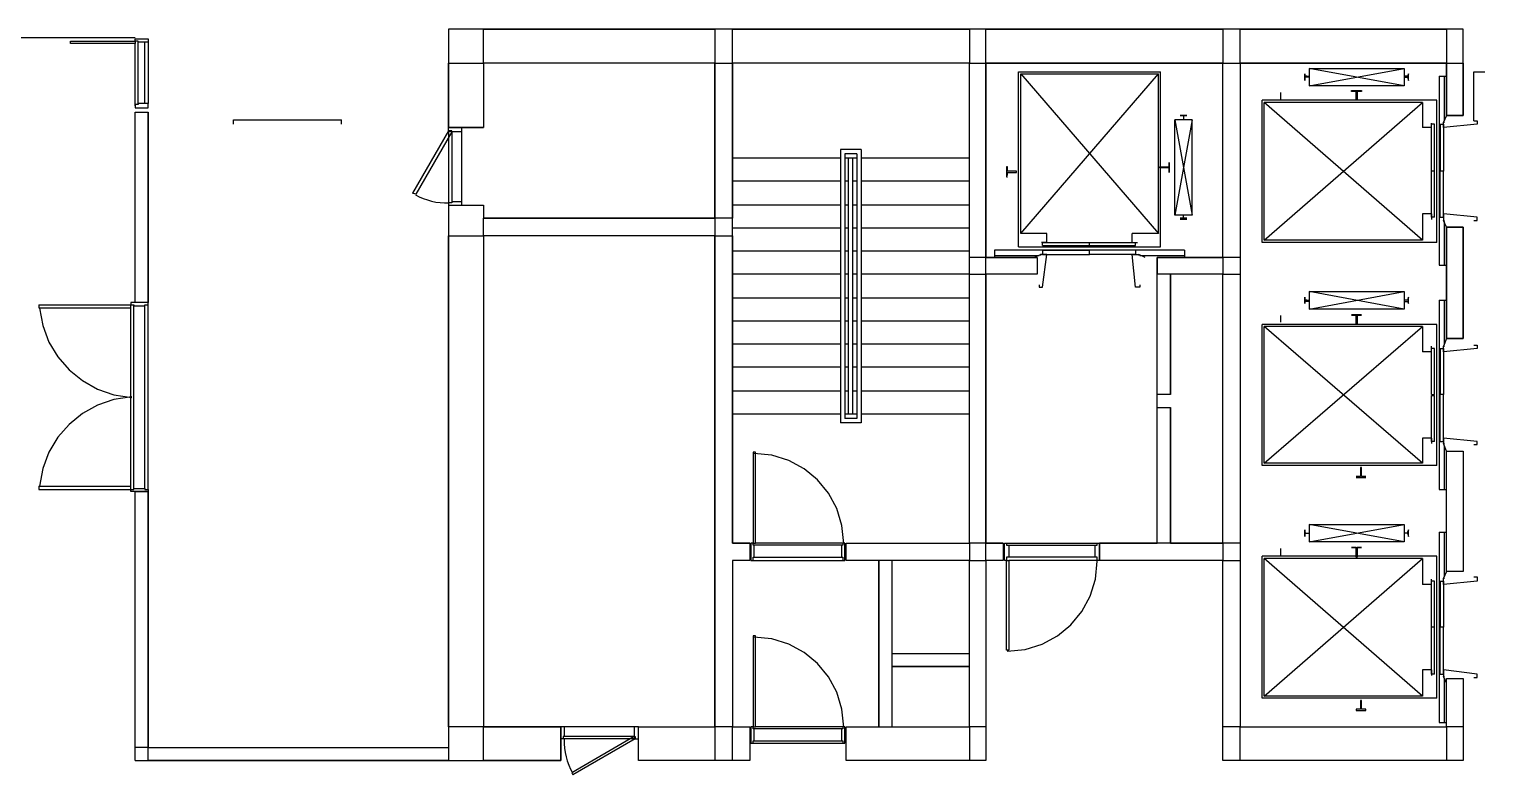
# Model space of a CAD drawing. Header units: millimetres. Extents: x -1062 to 473405, y -148599 to 38948.
# Drawn here: x 78255 to 95175, y -83243 to -74580 of the extents above; entities that cross this region are included whole.
import ezdxf

# ---------------------------------------------------------------- set-up
doc = ezdxf.new("R2010")
doc.units = ezdxf.units.MM
for name, color, linetype in [('CORE_REF', 8, 'Continuous'), ('DOOR', 3, 'Continuous'), ('WALL', 7, 'Continuous')]:
    doc.layers.add(name, color=color, linetype=linetype)

msp = doc.modelspace()

# ---------------------------------------------------------------- linework, layer by layer
at = {"layer": 'CORE_REF'}
for p, q in [((89754.9, -77108), (89754.9, -75075.8)), ((89754.9, -75075.8), (91405, -75075.8)), ((89780.3, -76955.6), (89780.3, -75101.2)), ((89780.3, -75101.2), (91379.6, -75101.2)), ((89780.3, -76955.6), (91379.6, -75101.2)), ((89780.3, -75101.2), (91379.6, -76955.6)), ((91379.6, -76955.6), (91379.6, -75101.2)), ((91405, -77108), (91405, -75075.8)), ((93080.5, -75177.4), (93080.5, -75101.2)), ((93080.5, -75101.2), (93080.5, -75126.6)), ((93131.3, -75037.7), (93131.3, -75240.9)), ((94235.6, -75240.9), (93131.3, -75037.7)), ((93131.3, -75037.7), (94235.6, -75037.7)), ((93131.3, -75240.9), (94235.6, -75037.7)), ((94235.6, -75037.7), (94235.6, -75240.9)), ((94286.4, -75101.2), (94273.7, -75126.6)), ((94286.4, -75177.4), (94286.4, -75101.2)), ((93080.5, -75126.6), (93093.2, -75126.6)), ((93093.2, -75139.3), (93080.5, -75139.3)), ((93080.5, -75139.3), (93080.5, -75177.4)), ((93105.9, -75126.6), (93093.2, -75126.6)), ((93105.9, -75139.3), (93093.2, -75139.3)), ((93105.9, -75126.6), (93131.3, -75126.6)), ((93131.3, -75139.3), (93105.9, -75139.3)), ((93131.3, -75126.6), (93131.3, -75139.3)), ((94235.6, -75240.9), (93131.3, -75240.9)), ((93626.3, -75304.4), (93626.3, -75291.7)), ((93626.3, -75291.7), (93740.6, -75291.7)), ((93740.6, -75291.7), (93740.6, -75304.4)), ((94261, -75126.6), (94235.6, -75126.6)), ((94235.6, -75126.6), (94235.6, -75139.3)), ((94235.6, -75139.3), (94261, -75139.3)), ((94273.7, -75126.6), (94261, -75126.6)), ((94261, -75139.3), (94273.7, -75139.3)), ((94273.7, -75139.3), (94286.4, -75177.4)), ((94641.8, -75126.6), (94641.8, -77323.9)), ((94641.8, -75126.6), (94730.6, -75126.6)), ((94705.3, -75634.7), (94705.3, -75126.6)), ((94616.4, -75406.1), (92585.5, -75406.1)), ((92585.5, -77057.2), (92585.5, -75406.1)), ((94451.4, -75431.5), (92610.9, -75431.5)), ((92610.9, -77031.8), (92610.9, -75431.5)), ((94451.4, -77031.8), (92610.9, -75431.5)), ((92610.9, -77031.8), (94451.4, -75431.5)), ((92801.3, -75317.1), (92801.3, -75393.3)), ((93677.1, -75304.4), (93626.3, -75304.4)), ((93677.1, -75342.5), (93677.1, -75304.4)), ((93677.1, -75406.1), (93677.1, -75342.5)), ((93689.8, -75406.1), (93677.1, -75406.1)), ((93740.6, -75304.4), (93689.8, -75304.4)), ((93689.8, -75304.4), (93689.8, -75342.5)), ((93689.8, -75342.5), (93689.8, -75406.1)), ((94451.4, -75431.5), (94451.4, -75723.6)), ((94616.4, -77057.2), (94616.4, -75406.1)), ((91633.5, -75583.9), (91709.6, -75583.9)), ((91671.6, -75583.9), (91633.5, -75583.9)), ((91671.6, -75583.9), (91671.6, -75609.3)), ((91684.3, -75583.9), (91671.6, -75583.9)), ((91671.6, -75609.3), (91671.6, -75634.7)), ((91709.6, -75583.9), (91684.3, -75583.9)), ((94730.6, -75583.9), (94692.6, -75660.1)), ((91773.1, -75634.7), (91570, -75634.7)), ((91570, -76739.7), (91570, -75634.7)), ((91773.1, -75634.7), (91570, -76739.7)), ((91570, -75634.7), (91773.1, -76739.7)), ((91773.1, -76739.7), (91773.1, -75634.7)), ((94552.9, -75723.6), (94451.4, -75723.6)), ((94552.9, -75723.6), (94552.9, -75672.8)), ((94552.9, -76231.6), (94552.9, -75685.5)), ((94591, -75685.5), (94552.9, -75685.5)), ((94591, -76231.6), (94591, -75685.5)), ((94654.5, -75685.5), (94654.5, -76231.6)), ((94654.5, -75685.5), (94692.6, -75685.5)), ((94692.6, -75723.6), (94692.6, -75660.1)), ((94692.6, -75660.1), (94705.3, -75660.1)), ((94692.6, -75685.5), (94692.6, -76231.6)), ((95086, -75685.5), (94692.6, -75723.6)), ((95048, -75647.4), (95086, -75647.4)), ((95086, -75647.4), (95086, -75685.5)), ((87685.9, -76079.2), (86429.3, -76079.2)), ((87927.1, -75977.6), (87685.9, -75977.6)), ((87685.9, -75977.6), (87685.9, -79152.9)), ((87876.3, -76028.4), (87736.7, -76028.4)), ((87736.7, -76028.4), (87736.7, -79102.1)), ((87876.3, -76079.2), (87736.7, -76079.2)), ((87774.7, -76079.2), (87774.7, -79051.3)), ((87825.5, -76079.2), (87825.5, -79051.3)), ((87876.3, -76079.2), (87863.6, -76079.2)), ((87876.3, -76028.4), (87876.3, -79102.1)), ((87927.1, -75977.6), (87927.1, -79152.9)), ((89183.7, -76079.2), (87927.1, -76079.2)), ((91506.6, -76180.8), (91506.6, -76130)), ((91506.6, -76130), (91506.6, -76244.3)), ((89628, -76180.8), (89615.3, -76180.8)), ((89615.3, -76180.8), (89615.3, -76295.1)), ((89615.3, -76295.1), (89628, -76295.1)), ((89628, -76231.6), (89628, -76180.8)), ((89640.7, -76231.6), (89628, -76231.6)), ((89628, -76282.4), (89628, -76244.3)), ((89628, -76244.3), (89640.7, -76244.3)), ((89691.4, -76231.6), (89640.7, -76231.6)), ((89640.7, -76244.3), (89691.4, -76244.3)), ((89729.5, -76231.6), (89691.4, -76231.6)), ((89691.4, -76244.3), (89729.5, -76244.3)), ((89729.5, -76244.3), (89729.5, -76231.6)), ((91392.3, -76193.5), (91392.3, -76180.8)), ((91392.3, -76180.8), (91430.4, -76180.8)), ((91430.4, -76193.5), (91392.3, -76193.5)), ((91430.4, -76180.8), (91455.8, -76180.8)), ((91455.8, -76193.5), (91430.4, -76193.5)), ((91455.8, -76180.8), (91468.5, -76180.8)), ((91468.5, -76193.5), (91455.8, -76193.5)), ((91468.5, -76180.8), (91493.9, -76180.8)), ((91493.9, -76193.5), (91468.5, -76193.5)), ((91493.9, -76180.8), (91506.6, -76180.8)), ((91506.6, -76193.5), (91493.9, -76193.5)), ((91506.6, -76244.3), (91506.6, -76193.5)), ((94552.9, -76765.1), (94552.9, -76231.6)), ((94591, -76231.6), (94552.9, -76231.6)), ((94591, -76765.1), (94591, -76231.6)), ((94654.5, -76765.1), (94654.5, -76231.6)), ((94692.6, -76231.6), (94654.5, -76231.6)), ((94692.6, -76765.1), (94692.6, -76231.6)), ((87685.9, -76345.9), (86429.3, -76345.9)), ((87774.7, -76345.9), (87736.7, -76345.9)), ((87876.3, -76345.9), (87825.5, -76345.9)), ((89183.7, -76345.9), (87927.1, -76345.9)), ((87685.9, -76625.4), (86429.3, -76625.4)), ((87774.7, -76625.4), (87736.7, -76625.4)), ((87876.3, -76625.4), (87825.5, -76625.4)), ((89183.7, -76625.4), (87927.1, -76625.4)), ((91773.1, -76739.7), (91570, -76739.7)), ((91671.6, -76777.8), (91633.5, -76777.8)), ((91709.6, -76790.5), (91633.5, -76790.5)), ((91671.6, -76765.1), (91671.6, -76739.7)), ((91671.6, -76777.8), (91671.6, -76765.1)), ((91684.3, -76777.8), (91671.6, -76777.8)), ((91709.6, -76777.8), (91684.3, -76777.8)), ((94451.4, -76727), (94451.4, -77031.8)), ((94552.9, -76727), (94451.4, -76727)), ((94552.9, -76727), (94552.9, -76790.5)), ((94591, -76765.1), (94552.9, -76765.1)), ((94654.5, -76765.1), (94692.6, -76765.1)), ((95086, -76765.1), (94692.6, -76727)), ((94692.6, -76727), (94692.6, -76803.2)), ((94692.6, -76803.2), (94705.3, -76803.2)), ((94730.6, -76879.4), (94692.6, -76803.2)), ((94705.3, -77323.9), (94705.3, -76815.9)), ((95048, -76803.2), (95086, -76803.2)), ((95086, -76803.2), (95086, -76765.1)), ((87685.9, -76892.1), (86429.3, -76892.1)), ((87774.7, -76892.1), (87736.7, -76892.1)), ((87876.3, -76892.1), (87825.5, -76892.1)), ((89183.7, -76892.1), (87927.1, -76892.1)), ((90084.9, -76955.6), (89780.3, -76955.6)), ((90084.9, -77057.2), (90084.9, -76955.6)), ((91379.6, -76955.6), (91075, -76955.6)), ((91075, -77057.2), (91075, -76955.6)), ((91684.3, -77146.1), (89475.6, -77146.1)), ((89475.6, -77146.1), (89475.6, -77235)), ((89754.9, -77108), (91405, -77108)), ((90084.9, -77057.2), (90021.4, -77057.2)), ((90034.1, -77057.2), (90580, -77057.2)), ((90034.1, -77095.3), (90034.1, -77057.2)), ((90034.1, -77095.3), (90580, -77095.3)), ((90034.1, -77146.1), (90580, -77146.1)), ((90034.1, -77146.1), (90034.1, -77196.9)), ((90580, -77057.2), (91113.1, -77057.2)), ((90580, -77095.3), (90580, -77057.2)), ((90580, -77095.3), (91113.1, -77095.3)), ((91113.1, -77146.1), (90580, -77146.1)), ((90580, -77196.9), (90580, -77146.1)), ((91075, -77057.2), (91138.5, -77057.2)), ((91113.1, -77095.3), (91113.1, -77057.2)), ((91113.1, -77146.1), (91113.1, -77196.9)), ((91684.3, -77146.1), (91684.3, -77235)), ((94616.4, -77057.2), (92585.5, -77057.2)), ((94451.4, -77031.8), (92610.9, -77031.8)), ((87685.9, -77158.8), (86429.3, -77158.8)), ((87774.7, -77158.8), (87736.7, -77158.8)), ((87876.3, -77158.8), (87825.5, -77158.8)), ((89183.7, -77158.8), (87927.1, -77158.8)), ((89475.6, -77209.6), (89996.1, -77209.6)), ((89932.6, -77235), (90008.8, -77196.9)), ((90084.9, -77196.9), (90008.8, -77196.9)), ((90008.8, -77196.9), (90008.8, -77209.6)), ((90034.1, -77196.9), (90580, -77196.9)), ((90034.1, -77578), (90084.9, -77196.9)), ((91113.1, -77196.9), (90580, -77196.9)), ((91113.1, -77578), (91075, -77196.9)), ((91075, -77196.9), (91151.1, -77196.9)), ((91151.1, -77196.9), (91151.1, -77209.6)), ((91227.3, -77235), (91151.1, -77196.9)), ((91163.8, -77209.6), (91684.3, -77209.6)), ((94641.8, -77323.9), (94730.6, -77323.9)), ((87685.9, -77425.6), (86429.3, -77425.6)), ((87774.7, -77425.6), (87736.7, -77425.6)), ((87876.3, -77425.6), (87825.5, -77425.6)), ((89183.7, -77425.6), (87927.1, -77425.6)), ((89996.1, -77552.6), (89996.1, -77578)), ((89996.1, -77578), (90034.1, -77578)), ((91163.8, -77578), (91113.1, -77578)), ((91163.8, -77552.6), (91163.8, -77578)), ((93131.3, -77628.8), (93131.3, -77832)), ((94235.6, -77832), (93131.3, -77628.8)), ((93131.3, -77628.8), (94235.6, -77628.8)), ((93131.3, -77832), (94235.6, -77628.8)), ((94235.6, -77628.8), (94235.6, -77832)), ((87685.9, -77705), (86429.3, -77705)), ((87774.7, -77705), (87736.7, -77705)), ((87876.3, -77705), (87825.5, -77705)), ((89183.7, -77705), (87927.1, -77705)), ((93080.5, -77768.5), (93080.5, -77692.3)), ((93080.5, -77692.3), (93080.5, -77730.4)), ((93080.5, -77730.4), (93093.2, -77730.4)), ((93093.2, -77743.1), (93080.5, -77743.1)), ((93080.5, -77743.1), (93080.5, -77768.5)), ((93105.9, -77730.4), (93093.2, -77730.4)), ((93105.9, -77743.1), (93093.2, -77743.1)), ((93105.9, -77730.4), (93131.3, -77730.4)), ((93131.3, -77743.1), (93105.9, -77743.1)), ((93131.3, -77730.4), (93131.3, -77743.1)), ((94235.6, -77832), (93131.3, -77832)), ((94261, -77730.4), (94235.6, -77730.4)), ((94235.6, -77730.4), (94235.6, -77743.1)), ((94235.6, -77743.1), (94261, -77743.1)), ((94273.7, -77730.4), (94261, -77730.4)), ((94261, -77743.1), (94273.7, -77743.1)), ((94286.4, -77692.3), (94273.7, -77730.4)), ((94273.7, -77743.1), (94286.4, -77768.5)), ((94286.4, -77768.5), (94286.4, -77692.3)), ((94641.8, -77730.4), (94641.8, -79927.7)), ((94641.8, -77730.4), (94730.6, -77730.4)), ((94705.3, -78238.4), (94705.3, -77730.4)), ((87685.9, -77971.7), (86429.3, -77971.7)), ((87774.7, -77971.7), (87736.7, -77971.7)), ((87876.3, -77971.7), (87825.5, -77971.7)), ((89183.7, -77971.7), (87927.1, -77971.7)), ((92801.3, -77908.2), (92801.3, -77984.4)), ((93626.3, -77895.5), (93740.6, -77895.5)), ((93677.1, -77908.2), (93626.3, -77908.2)), ((93677.1, -77946.3), (93677.1, -77908.2)), ((93677.1, -78009.8), (93677.1, -77946.3)), ((93740.6, -77908.2), (93689.8, -77908.2)), ((93689.8, -77908.2), (93689.8, -77946.3)), ((93689.8, -77946.3), (93689.8, -78009.8)), ((94616.4, -78009.8), (92585.5, -78009.8)), ((92585.5, -79648.3), (92585.5, -78009.8)), ((94451.4, -78035.2), (92610.9, -78035.2)), ((92610.9, -79622.9), (92610.9, -78035.2)), ((94451.4, -79622.9), (92610.9, -78035.2)), ((92610.9, -79622.9), (94451.4, -78035.2)), ((93689.8, -78009.8), (93677.1, -78009.8)), ((94451.4, -78035.2), (94451.4, -78327.3)), ((94616.4, -79648.3), (94616.4, -78009.8)), ((87685.9, -78238.4), (86429.3, -78238.4)), ((87774.7, -78238.4), (87736.7, -78238.4)), ((87876.3, -78238.4), (87825.5, -78238.4)), ((89183.7, -78238.4), (87927.1, -78238.4)), ((94552.9, -78327.3), (94451.4, -78327.3)), ((94552.9, -78327.3), (94552.9, -78263.8)), ((94552.9, -78822.7), (94552.9, -78289.2)), ((94591, -78289.2), (94552.9, -78289.2)), ((94591, -78822.7), (94591, -78289.2)), ((94654.5, -78289.2), (94654.5, -78822.7)), ((94654.5, -78289.2), (94692.6, -78289.2)), ((94730.6, -78174.9), (94692.6, -78263.8)), ((94692.6, -78327.3), (94692.6, -78263.8)), ((94692.6, -78263.8), (94705.3, -78263.8)), ((94692.6, -78289.2), (94692.6, -78822.7)), ((95086, -78289.2), (94692.6, -78327.3)), ((95048, -78251.1), (95086, -78251.1)), ((95086, -78251.1), (95086, -78289.2)), ((87685.9, -78505.2), (86429.3, -78505.2)), ((87774.7, -78505.2), (87736.7, -78505.2)), ((87876.3, -78505.2), (87825.5, -78505.2)), ((89183.7, -78505.2), (87927.1, -78505.2)), ((87685.9, -78784.6), (86429.3, -78784.6)), ((87774.7, -78784.6), (87736.7, -78784.6)), ((87876.3, -78784.6), (87825.5, -78784.6)), ((89183.7, -78784.6), (87927.1, -78784.6)), ((94552.9, -78822.7), (94591, -78822.7)), ((94552.9, -79368.9), (94552.9, -78835.4)), ((94552.9, -78835.4), (94591, -78835.4)), ((94591, -79368.9), (94591, -78835.4)), ((94654.5, -79368.9), (94654.5, -78822.7)), ((94692.6, -78822.7), (94654.5, -78822.7)), ((94692.6, -79368.9), (94692.6, -78822.7)), ((87685.9, -79051.3), (86429.3, -79051.3)), ((87927.1, -79152.9), (87685.9, -79152.9)), ((87774.7, -79051.3), (87736.7, -79051.3)), ((87876.3, -79102.1), (87736.7, -79102.1)), ((87876.3, -79051.3), (87774.7, -79051.3)), ((87876.3, -79051.3), (87863.6, -79051.3)), ((89183.7, -79051.3), (87927.1, -79051.3)), ((94451.4, -79330.8), (94451.4, -79622.9)), ((94552.9, -79330.8), (94451.4, -79330.8)), ((94552.9, -79330.8), (94552.9, -79394.3)), ((95086, -79368.9), (94692.6, -79330.8)), ((94692.6, -79330.8), (94692.6, -79394.3)), ((94591, -79368.9), (94552.9, -79368.9)), ((94654.5, -79368.9), (94692.6, -79368.9)), ((94692.6, -79394.3), (94705.3, -79394.3)), ((94730.6, -79483.2), (94692.6, -79394.3)), ((94705.3, -79927.7), (94705.3, -79419.7)), ((95048, -79407), (95086, -79407)), ((95086, -79407), (95086, -79368.9)), ((94616.4, -79648.3), (92585.5, -79648.3)), ((94451.4, -79622.9), (92610.9, -79622.9)), ((93740.6, -79673.7), (93727.9, -79673.7)), ((93727.9, -79673.7), (93727.9, -79737.2)), ((93740.6, -79737.2), (93740.6, -79673.7)), ((93727.9, -79775.3), (93677.1, -79775.3)), ((93677.1, -79788), (93791.3, -79788)), ((93727.9, -79737.2), (93727.9, -79775.3)), ((93740.6, -79775.3), (93740.6, -79737.2)), ((93791.3, -79775.3), (93740.6, -79775.3)), ((94641.8, -79927.7), (94730.6, -79927.7)), ((93131.3, -80334.2), (93131.3, -80537.4)), ((94235.6, -80537.4), (93131.3, -80334.2)), ((93131.3, -80334.2), (94235.6, -80334.2)), ((93131.3, -80537.4), (94235.6, -80334.2)), ((94235.6, -80334.2), (94235.6, -80537.4)), ((93080.5, -80473.9), (93080.5, -80397.7)), ((93080.5, -80397.7), (93080.5, -80423.1)), ((93080.5, -80423.1), (93093.2, -80435.8)), ((93093.2, -80435.8), (93080.5, -80435.8)), ((93080.5, -80435.8), (93080.5, -80473.9)), ((93093.2, -80435.8), (93105.9, -80435.8)), ((93105.9, -80435.8), (93131.3, -80435.8)), ((94235.6, -80537.4), (93131.3, -80537.4)), ((94261, -80435.8), (94235.6, -80435.8)), ((94273.7, -80435.8), (94261, -80435.8)), ((94286.4, -80397.7), (94273.7, -80423.1)), ((94273.7, -80423.1), (94273.7, -80435.8)), ((94273.7, -80435.8), (94286.4, -80473.9)), ((94286.4, -80473.9), (94286.4, -80397.7)), ((94641.8, -80423.1), (94641.8, -82633.1)), ((94641.8, -80423.1), (94730.6, -80423.1)), ((94705.3, -80943.8), (94705.3, -80423.1)), ((94616.4, -80702.5), (92585.5, -80702.5)), ((92585.5, -82353.7), (92585.5, -80702.5)), ((92801.3, -80613.6), (92801.3, -80689.8)), ((93677.1, -80600.9), (93626.3, -80600.9)), ((93626.3, -80600.9), (93740.6, -80600.9)), ((93677.1, -80613.6), (93677.1, -80600.9)), ((93677.1, -80639), (93677.1, -80613.6)), ((93677.1, -80651.7), (93677.1, -80639)), ((93677.1, -80702.5), (93677.1, -80651.7)), ((93677.1, -80715.2), (93677.1, -80702.5)), ((93740.6, -80600.9), (93689.8, -80600.9)), ((93689.8, -80600.9), (93689.8, -80613.6)), ((93689.8, -80613.6), (93689.8, -80639)), ((93689.8, -80639), (93689.8, -80651.7)), ((93689.8, -80651.7), (93689.8, -80702.5)), ((93689.8, -80702.5), (93689.8, -80715.2)), ((94616.4, -82353.7), (94616.4, -80702.5)), ((94451.4, -80727.9), (92610.9, -80727.9)), ((92610.9, -82328.3), (92610.9, -80727.9)), ((94451.4, -82328.3), (92610.9, -80727.9)), ((92610.9, -82328.3), (94451.4, -80727.9)), ((93689.8, -80715.2), (93677.1, -80715.2)), ((94451.4, -80727.9), (94451.4, -81032.7)), ((94552.9, -81032.7), (94451.4, -81032.7)), ((94552.9, -81032.7), (94552.9, -80969.2)), ((94552.9, -81528.1), (94552.9, -80994.6)), ((94591, -80994.6), (94552.9, -80994.6)), ((94591, -81528.1), (94591, -80994.6)), ((94654.5, -80994.6), (94654.5, -81528.1)), ((94654.5, -80994.6), (94692.6, -80994.6)), ((94730.6, -80880.3), (94692.6, -80956.5)), ((94692.6, -81032.7), (94692.6, -80956.5)), ((94692.6, -80956.5), (94705.3, -80956.5)), ((94692.6, -80994.6), (94692.6, -81528.1)), ((95086, -80994.6), (94692.6, -81032.7)), ((95048, -80943.8), (95086, -80943.8)), ((95086, -80943.8), (95086, -80994.6)), ((94552.9, -82074.2), (94552.9, -81528.1)), ((94591, -81528.1), (94552.9, -81528.1)), ((94591, -82074.2), (94591, -81528.1)), ((94654.5, -82074.2), (94654.5, -81528.1)), ((94692.6, -81528.1), (94654.5, -81528.1)), ((94692.6, -82074.2), (94692.6, -81528.1)), ((94451.4, -82023.4), (94451.4, -82328.3)), ((94552.9, -82023.4), (94451.4, -82023.4)), ((94552.9, -82023.4), (94552.9, -82086.9)), ((95086, -82074.2), (94692.6, -82023.4)), ((94692.6, -82023.4), (94692.6, -82099.6)), ((94591, -82074.2), (94552.9, -82074.2)), ((94654.5, -82074.2), (94692.6, -82074.2)), ((94692.6, -82099.6), (94705.3, -82099.6)), ((94730.6, -82175.8), (94692.6, -82099.6)), ((94705.3, -82633.1), (94705.3, -82125)), ((95048, -82112.3), (95086, -82112.3)), ((95086, -82112.3), (95086, -82074.2)), ((94616.4, -82353.7), (92585.5, -82353.7)), ((94451.4, -82328.3), (92610.9, -82328.3)), ((93740.6, -82379.1), (93727.9, -82379.1)), ((93727.9, -82379.1), (93727.9, -82442.6)), ((93740.6, -82442.6), (93740.6, -82379.1)), ((93727.9, -82480.7), (93677.1, -82480.7)), ((93677.1, -82480.7), (93677.1, -82493.4)), ((93677.1, -82493.4), (93791.3, -82493.4)), ((93727.9, -82442.6), (93727.9, -82468)), ((93727.9, -82468), (93727.9, -82480.7)), ((93740.6, -82468), (93740.6, -82442.6)), ((93740.6, -82480.7), (93740.6, -82468)), ((93791.3, -82480.7), (93740.6, -82480.7)), ((93791.3, -82493.4), (93791.3, -82480.7)), ((94641.8, -82633.1), (94730.6, -82633.1))]:
    msp.add_line(p, q, dxfattribs=at)
at = {"layer": 'DOOR'}
for p, q in [((78737.2, -74720.2), (79486.1, -74720.2)), ((78737.2, -74745.6), (78737.2, -74720.2)), ((79486.1, -74745.6), (78737.2, -74745.6)), ((79486.1, -74720.2), (79486.1, -74694.8)), ((79486.1, -74694.8), (79638.4, -74694.8)), ((79486.1, -74720.2), (79486.1, -74745.6)), ((79524.1, -74720.2), (79486.1, -74720.2)), ((79486.1, -75469.6), (79486.1, -74745.6)), ((79524.1, -74732.9), (79524.1, -74720.2)), ((79524.1, -75444.2), (79524.1, -74732.9)), ((79638.4, -74732.9), (79524.1, -74732.9)), ((79600.3, -75444.2), (79600.3, -74732.9)), ((79638.4, -74694.8), (79638.4, -74732.9)), ((79638.4, -74720.2), (79638.4, -75444.2)), ((79486.1, -75456.9), (79486.1, -75495)), ((79524.1, -75456.9), (79486.1, -75456.9)), ((79638.4, -75444.2), (79524.1, -75444.2)), ((79524.1, -75444.2), (79524.1, -75456.9)), ((79638.4, -75495), (79638.4, -75444.2)), ((79486.1, -75495), (79638.4, -75495)), ((83129, -75761.7), (82710.2, -76485.7)), ((83167.1, -75774.4), (82748.2, -76498.4)), ((83129, -75723.6), (83281.3, -75723.6)), ((83129, -75761.7), (83129, -75723.6)), ((83167.1, -75761.7), (83129, -75761.7)), ((83129, -75761.7), (83167.1, -75774.4)), ((83129, -75761.7), (83129, -76600)), ((83167.1, -75774.4), (83167.1, -75761.7)), ((83281.3, -75774.4), (83167.1, -75774.4)), ((83167.1, -75774.4), (83167.1, -76600)), ((83281.3, -75723.6), (83281.3, -75774.4)), ((83281.3, -75774.4), (83281.3, -76587.3)), ((82748.2, -76498.4), (82710.2, -76485.7)), ((82744.9, -76503.9), (82790, -76527.5)), ((82790, -76527.5), (82836.5, -76547.8)), ((82836.5, -76547.8), (82884.2, -76564.8)), ((82884.2, -76564.8), (82932.9, -76578.5)), ((82932.9, -76578.5), (82982.4, -76588.9)), ((82982.4, -76588.9), (83032.6, -76595.9)), ((83032.6, -76595.9), (83083.2, -76599.5)), ((83083.2, -76599.5), (83134.1, -76599.6)), ((83167.1, -76600), (83129, -76600)), ((83129, -76600), (83129, -76625.4)), ((83129, -76625.4), (83281.3, -76625.4)), ((83281.3, -76587.3), (83167.1, -76587.3)), ((83167.1, -76587.3), (83167.1, -76600)), ((83281.3, -76587.3), (83281.3, -76625.4)), ((78369.1, -77781.2), (79435.3, -77781.2)), ((78369.1, -77781.2), (78369.1, -77819.3)), ((78369.1, -77819.3), (79435.3, -77819.3)), ((78374.2, -77819.9), (78412.5, -78024.9)), ((79638.4, -77755.8), (79435.3, -77755.8)), ((79435.3, -77755.8), (79435.3, -77781.2)), ((79435.3, -77781.2), (79473.4, -77781.2)), ((79435.3, -79927.7), (79435.3, -77781.2)), ((79473.4, -77781.2), (79473.4, -77793.9)), ((79473.4, -77793.9), (79600.3, -77793.9)), ((79473.4, -79915), (79473.4, -77793.9)), ((79600.3, -77793.9), (79600.3, -77781.2)), ((79600.3, -77781.2), (79638.4, -77781.2)), ((79600.3, -79915), (79600.3, -77793.9)), ((79638.4, -77781.2), (79638.4, -77755.8)), ((79638.4, -79927.7), (79638.4, -77781.2)), ((78412.5, -78024.9), (78485.1, -78215)), ((78485.1, -78215), (78588.4, -78387)), ((78588.4, -78387), (78719.1, -78537.5)), ((78719.1, -78537.5), (78873.8, -78663.3)), ((78873.8, -78663.3), (79049.1, -78760.9)), ((79049.1, -78760.9), (79241.4, -78827.2)), ((79241.4, -78827.2), (79447.4, -78858.6)), ((79049.1, -78948), (78873.8, -79045.6)), ((79241.4, -78881.8), (79049.1, -78948)), ((79447.4, -78850.3), (79241.4, -78881.8)), ((78719.1, -79171.4), (78588.4, -79321.9)), ((78873.8, -79045.6), (78719.1, -79171.4)), ((78588.4, -79321.9), (78485.1, -79493.9)), ((78485.1, -79493.9), (78412.5, -79684)), ((86670.4, -79495.9), (86670.4, -80550.1)), ((86695.8, -79495.9), (86670.4, -79495.9)), ((86887.8, -79529.9), (86676.8, -79508.6)), ((86695.8, -80550.1), (86695.8, -79495.9)), ((78412.5, -79684), (78374.2, -79889)), ((87084.4, -79590.9), (86887.8, -79529.9)), ((87262.3, -79687.5), (87084.4, -79590.9)), ((87417.3, -79815.5), (87262.3, -79687.5)), ((87545.1, -79970.6), (87417.3, -79815.5)), ((78369.1, -79889.6), (79435.3, -79889.6)), ((78369.1, -79889.6), (78369.1, -79927.7)), ((78369.1, -79927.7), (79435.3, -79927.7)), ((79435.3, -79927.7), (79473.4, -79927.7)), ((79435.3, -79953.1), (79435.3, -79927.7)), ((79638.4, -79953.1), (79435.3, -79953.1)), ((79473.4, -79927.7), (79473.4, -79915)), ((79473.4, -79915), (79600.3, -79915)), ((79600.3, -79915), (79600.3, -79927.7)), ((79600.3, -79927.7), (79638.4, -79927.7)), ((79638.4, -79927.7), (79638.4, -79953.1)), ((87641.7, -80148.6), (87545.1, -79970.6)), ((87702.7, -80345.2), (87641.7, -80148.6)), ((87724, -80556.4), (87702.7, -80345.2)), ((86670.4, -80550.1), (86645.1, -80550.1)), ((86645.1, -80550.1), (86645.1, -80753.3)), ((86670.4, -80550.1), (86695.8, -80550.1)), ((86670.4, -80575.5), (86670.4, -80550.1)), ((86683.1, -80575.5), (86670.4, -80575.5)), ((86683.1, -80715.2), (86683.1, -80575.5)), ((87698.6, -80575.5), (86683.1, -80575.5)), ((87711.3, -80550.1), (86695.8, -80550.1)), ((87711.3, -80575.5), (87698.6, -80575.5)), ((87698.6, -80575.5), (87698.6, -80715.2)), ((87736.7, -80550.1), (87711.3, -80550.1)), ((87711.3, -80550.1), (87711.3, -80575.5)), ((87736.7, -80753.3), (87736.7, -80550.1)), ((89589.9, -80753.3), (89589.9, -80550.1)), ((89589.9, -80550.1), (89615.3, -80550.1)), ((89615.3, -80550.1), (89615.3, -80575.5)), ((89615.3, -80550.1), (90668.8, -80550.1)), ((89615.3, -80575.5), (89640.7, -80575.5)), ((89640.7, -80575.5), (89640.7, -80715.2)), ((89640.7, -80575.5), (90643.4, -80575.5)), ((90643.4, -80715.2), (90643.4, -80575.5)), ((90643.4, -80575.5), (90668.8, -80575.5)), ((90668.8, -80575.5), (90668.8, -80550.1)), ((90668.8, -80550.1), (90694.2, -80550.1)), ((86645.1, -80753.3), (86670.4, -80753.3)), ((86670.4, -80753.3), (86670.4, -80715.2)), ((86670.4, -80715.2), (86683.1, -80715.2)), ((86670.4, -80753.3), (87711.3, -80753.3)), ((86683.1, -80715.2), (87698.6, -80715.2)), ((87698.6, -80715.2), (87711.3, -80715.2)), ((87711.3, -80715.2), (87711.3, -80753.3)), ((87711.3, -80753.3), (87736.7, -80753.3)), ((89615.3, -80753.3), (89589.9, -80753.3)), ((89640.7, -80715.2), (89615.3, -80715.2)), ((89615.3, -80715.2), (89615.3, -80753.3)), ((89615.3, -81794.8), (89615.3, -80753.3)), ((89615.3, -80753.3), (89640.7, -80753.3)), ((90643.4, -80715.2), (89640.7, -80715.2)), ((89640.7, -80753.3), (89640.7, -81794.8)), ((90668.8, -80753.3), (89640.7, -80753.3)), ((90668.8, -80715.2), (90643.4, -80715.2)), ((90647.5, -80970.8), (90668.8, -80759.6)), ((90668.8, -80753.3), (90668.8, -80715.2)), ((90694.2, -80753.3), (90668.8, -80753.3)), ((90586.5, -81167.5), (90647.5, -80970.8)), ((90490, -81345.5), (90586.5, -81167.5)), ((90362.1, -81500.6), (90490, -81345.5)), ((90207.1, -81628.5), (90362.1, -81500.6)), ((86670.4, -81629.7), (86670.4, -82683.9)), ((86695.8, -81629.7), (86670.4, -81629.7)), ((86887.8, -81663.7), (86676.8, -81642.4)), ((86695.8, -82683.9), (86695.8, -81629.7)), ((87084.4, -81724.7), (86887.8, -81663.7)), ((90029.2, -81725.2), (90207.1, -81628.5)), ((87262.3, -81821.3), (87084.4, -81724.7)), ((87417.3, -81949.3), (87262.3, -81821.3)), ((89640.7, -81794.8), (89615.3, -81794.8)), ((89621.6, -81807.5), (89832.7, -81786.2)), ((89832.7, -81786.2), (90029.2, -81725.2)), ((87545.1, -82104.4), (87417.3, -81949.3)), ((87641.7, -82282.4), (87545.1, -82104.4)), ((87702.7, -82479.1), (87641.7, -82282.4)), ((87724, -82690.2), (87702.7, -82479.1)), ((84436.4, -82823.6), (84436.4, -82683.9)), ((84474.5, -82683.9), (84436.4, -82683.9)), ((85286.9, -82683.9), (84474.5, -82683.9)), ((84474.5, -82683.9), (84474.5, -82798.2)), ((85337.6, -82683.9), (85286.9, -82683.9)), ((85286.9, -82683.9), (85286.9, -82798.2)), ((85337.6, -82823.6), (85337.6, -82683.9)), ((86670.4, -82683.9), (86645.1, -82683.9)), ((86645.1, -82683.9), (86645.1, -82874.4)), ((86670.4, -82683.9), (86695.8, -82683.9)), ((86670.4, -82709.3), (86670.4, -82683.9)), ((86683.1, -82709.3), (86670.4, -82709.3)), ((86683.1, -82849), (86683.1, -82709.3)), ((87698.6, -82709.3), (86683.1, -82709.3)), ((87711.3, -82683.9), (86695.8, -82683.9)), ((87711.3, -82709.3), (87698.6, -82709.3)), ((87698.6, -82709.3), (87698.6, -82849)), ((87736.7, -82683.9), (87711.3, -82683.9)), ((87711.3, -82683.9), (87711.3, -82709.3)), ((87736.7, -82874.4), (87736.7, -82683.9)), ((84461.8, -82823.6), (84436.4, -82823.6)), ((84474.5, -82798.2), (84461.8, -82798.2)), ((84461.8, -82798.2), (84461.8, -82823.6)), ((85286.9, -82798.2), (84461.8, -82798.2)), ((85299.6, -82823.6), (84461.8, -82823.6)), ((84474.9, -82831.2), (84475, -82882.2)), ((84475, -82882.2), (84478.6, -82932.8)), ((85286.9, -82798.2), (84563.4, -83217.4)), ((85299.6, -82823.6), (84576.1, -83242.8)), ((85286.9, -82798.2), (85299.6, -82798.2)), ((85299.6, -82823.6), (85286.9, -82798.2)), ((85299.6, -82798.2), (85299.6, -82823.6)), ((85299.6, -82823.6), (85337.6, -82823.6)), ((86645.1, -82874.4), (86670.4, -82874.4)), ((86670.4, -82874.4), (86670.4, -82849)), ((86670.4, -82849), (86683.1, -82849)), ((86670.4, -82874.4), (87711.3, -82874.4)), ((86683.1, -82849), (87698.6, -82849)), ((87698.6, -82849), (87711.3, -82849)), ((87711.3, -82849), (87711.3, -82874.4)), ((87711.3, -82874.4), (87736.7, -82874.4)), ((84478.6, -82932.8), (84485.6, -82983)), ((84485.6, -82983), (84495.9, -83032.6)), ((84495.9, -83032.6), (84509.7, -83081.3)), ((84509.7, -83081.3), (84526.7, -83129)), ((84526.7, -83129), (84547, -83175.5)), ((84547, -83175.5), (84570.5, -83220.7)), ((84563.4, -83217.4), (84576.1, -83242.8))]:
    msp.add_line(p, q, dxfattribs=at)
at = {"layer": 'WALL'}
for p, q in [((94921, -74580.5), (83129, -74580.5)), ((83129, -74580.5), (83129, -75723.6)), ((94921, -75583.9), (94921, -74580.5)), ((79486.1, -74682.1), (72860.2, -74682.1)), ((83535.2, -74974.2), (83535.2, -75723.6)), ((86226.2, -74974.2), (83535.2, -74974.2)), ((86226.2, -74974.2), (86226.2, -76777.8)), ((86429.3, -80550.1), (86429.3, -74974.2)), ((89183.7, -74974.2), (86429.3, -74974.2)), ((89183.7, -80550.1), (89183.7, -74974.2)), ((89374.1, -74974.2), (92128.5, -74974.2)), ((89374.1, -77235), (89374.1, -74974.2)), ((92128.5, -77235), (92128.5, -74974.2)), ((92331.6, -74974.2), (92331.6, -82683.9)), ((92331.6, -74974.2), (94730.6, -74974.2)), ((94730.6, -74974.2), (94730.6, -75583.9)), ((95048, -75647.4), (95048, -75075.8)), ((95048, -75075.8), (95174.9, -75075.8)), ((79486.1, -77755.8), (79486.1, -75545.8)), ((79638.4, -77755.8), (79638.4, -75545.8)), ((94730.6, -75583.9), (94921, -75583.9)), ((80628.5, -75634.7), (81885.1, -75634.7)), ((80628.5, -75685.5), (80628.5, -75634.7)), ((81885.1, -75685.5), (81885.1, -75634.7)), ((83129, -75723.6), (83535.2, -75723.6)), ((83129, -76625.4), (83129, -83077.6)), ((83129, -76625.4), (83535.2, -76625.4)), ((83535.2, -76625.4), (83535.2, -76777.8)), ((86226.2, -76777.8), (83535.2, -76777.8)), ((83535.2, -76981), (83535.2, -82683.9)), ((86226.2, -76981), (83535.2, -76981)), ((86226.2, -76981), (86226.2, -82683.9)), ((94921, -76879.4), (94730.6, -76879.4)), ((94730.6, -76879.4), (94730.6, -78174.9)), ((94921, -78174.9), (94921, -76879.4)), ((89970.7, -77235), (89374.1, -77235)), ((89970.7, -77235), (89970.7, -77425.6)), ((92128.5, -77235), (91366.9, -77235)), ((91366.9, -77235), (91366.9, -77425.6)), ((89970.7, -77425.6), (89374.1, -77425.6)), ((89374.1, -80550.1), (89374.1, -77425.6)), ((92128.5, -77425.6), (91366.9, -77425.6)), ((91366.9, -80550.1), (91366.9, -77425.6)), ((91519.3, -78822.7), (91519.3, -77425.6)), ((92128.5, -80550.1), (92128.5, -77425.6)), ((79638.4, -77755.8), (79486.1, -77755.8)), ((94730.6, -78174.9), (94921, -78174.9)), ((91519.3, -80550.1), (91519.3, -78975.1)), ((94730.6, -79483.2), (94921, -79483.2)), ((94730.6, -80880.3), (94730.6, -79483.2)), ((94921, -79483.2), (94921, -80880.3)), ((79486.1, -83077.6), (79486.1, -79953.1)), ((79638.4, -79953.1), (79486.1, -79953.1)), ((79638.4, -82925.2), (79638.4, -79953.1)), ((86632.4, -80550.1), (86429.3, -80550.1)), ((86632.4, -80550.1), (86632.4, -80753.3)), ((87749.4, -80550.1), (89183.7, -80550.1)), ((87749.4, -80753.3), (87749.4, -80550.1)), ((89577.2, -80550.1), (89374.1, -80550.1)), ((89577.2, -80550.1), (89577.2, -80753.3)), ((90694.2, -80550.1), (90694.2, -80753.3)), ((92128.5, -80550.1), (90694.2, -80550.1)), ((86632.4, -80753.3), (86429.3, -80753.3)), ((86429.3, -80753.3), (86429.3, -82683.9)), ((89183.7, -80753.3), (87749.4, -80753.3)), ((88130.2, -80753.3), (88130.2, -82683.9)), ((88282.5, -80753.3), (88282.5, -82683.9)), ((89183.7, -82683.9), (89183.7, -80753.3)), ((89577.2, -80753.3), (89374.1, -80753.3)), ((89374.1, -80753.3), (89374.1, -83077.6)), ((92128.5, -80753.3), (90694.2, -80753.3)), ((92128.5, -83077.6), (92128.5, -80753.3)), ((94921, -80880.3), (94730.6, -80880.3)), ((88282.5, -81832.9), (89183.7, -81832.9)), ((88282.5, -81985.3), (89183.7, -81985.3)), ((94730.6, -82683.9), (94730.6, -82125)), ((94730.6, -82125), (94921, -82125)), ((94921, -82125), (94921, -83077.6)), ((84436.4, -82683.9), (83535.2, -82683.9)), ((84436.4, -83077.6), (84436.4, -82683.9)), ((85337.6, -83077.6), (85337.6, -82683.9)), ((85337.6, -82683.9), (86226.2, -82683.9)), ((86429.3, -82683.9), (86632.4, -82683.9)), ((86632.4, -82683.9), (86632.4, -83077.6)), ((87749.4, -82683.9), (89183.7, -82683.9)), ((87749.4, -83077.6), (87749.4, -82683.9)), ((92331.6, -82683.9), (94730.6, -82683.9)), ((79638.4, -82925.2), (83129, -82925.2)), ((79486.1, -83077.6), (83129, -83077.6)), ((83129, -83077.6), (84436.4, -83077.6)), ((86632.4, -83077.6), (85337.6, -83077.6)), ((89374.1, -83077.6), (87749.4, -83077.6)), ((94921, -83077.6), (92128.5, -83077.6))]:
    msp.add_line(p, q, dxfattribs=at)
for points in [[(83535.2, -74974.2), (83535.2, -74580.5), (86226.2, -74580.5), (86226.2, -74974.2), (83535.2, -74974.2)], [(89183.7, -74580.5), (89183.7, -74974.2), (86429.3, -74974.2), (86429.3, -74580.5), (89183.7, -74580.5)], [(92128.5, -74580.5), (92128.5, -74974.2), (89374.1, -74974.2), (89374.1, -74580.5), (92128.5, -74580.5)], [(94730.6, -74974.2), (92331.6, -74974.2), (92331.6, -74580.5), (94730.6, -74580.5), (94730.6, -74974.2)], [(83535.2, -74974.2), (83535.2, -75723.6), (83129, -75723.6), (83129, -74974.2), (83535.2, -74974.2)], [(86226.2, -76777.8), (86226.2, -74974.2), (86429.3, -74974.2), (86429.3, -76777.8), (86226.2, -76777.8)], [(89374.1, -74974.2), (89374.1, -77235), (89183.7, -77235), (89183.7, -74974.2), (89374.1, -74974.2)], [(92331.6, -74974.2), (92331.6, -77235), (92128.5, -77235), (92128.5, -74974.2), (92331.6, -74974.2)], [(94730.6, -75583.9), (94730.6, -74974.2), (94921, -74974.2), (94921, -75583.9), (94730.6, -75583.9)], [(79638.4, -75545.8), (79638.4, -77755.8), (79486.1, -77755.8), (79486.1, -75545.8), (79638.4, -75545.8)], [(86226.2, -76777.8), (86226.2, -76981), (83535.2, -76981), (83535.2, -76777.8), (86226.2, -76777.8)], [(83535.2, -76981), (83535.2, -82683.9), (83129, -82683.9), (83129, -76981), (83535.2, -76981)], [(86226.2, -80550.1), (86226.2, -76981), (86429.3, -76981), (86429.3, -80550.1), (86632.4, -80550.1), (86632.4, -80753.3), (86429.3, -80753.3), (86429.3, -82683.9), (86226.2, -82683.9), (86226.2, -80753.3), (86226.2, -80550.1)], [(94730.6, -76880), (94730.6, -76879.4), (94921, -76879.4), (94921, -78174.9), (94920, -78174.9), (94920, -78175), (94730, -78175), (94730, -76880), (94730.6, -76880)], [(89970.7, -77235), (89970.7, -77425.6), (89374.1, -77425.6), (89374.1, -77235), (89970.7, -77235)], [(91366.9, -77235), (92128.5, -77235), (92128.5, -77425.6), (91519.3, -77425.6), (91519.3, -78822.7), (91366.9, -78822.7), (91366.9, -77425.6), (91366.9, -77235)], [(89374.1, -77425.6), (89374.1, -80550.1), (89183.7, -80550.1), (89183.7, -77425.6), (89374.1, -77425.6)], [(92331.6, -77425.6), (92331.6, -80550.1), (92128.5, -80550.1), (92128.5, -77425.6), (92331.6, -77425.6)], [(91366.9, -80550.1), (91366.9, -78975.1), (91519.3, -78975.1), (91519.3, -80550.1), (92128.5, -80550.1), (92128.5, -80753.3), (90694.2, -80753.3), (90694.2, -80550.1), (91366.9, -80550.1)], [(94921, -80880.3), (94730.6, -80880.3), (94730.6, -80880), (94730, -80880), (94730, -79485), (94730.6, -79485), (94730.6, -79483.2), (94921, -79483.2), (94921, -80880.3)], [(79638.4, -79953.1), (79638.4, -82925.2), (79486.1, -82925.2), (79486.1, -79953.1), (79638.4, -79953.1)], [(88130, -82683.9), (88130, -80755), (88130.2, -80755), (88130.2, -80753.3), (87749.4, -80753.3), (87749.4, -80550.1), (89183.7, -80550.1), (89183.7, -80753.3), (89374.1, -80753.3), (89374.1, -82683.9), (89183.7, -82683.9), (89183.7, -83077.6), (87749.4, -83077.6), (87749.4, -82683.9), (88130, -82683.9)], [(89577.2, -80550.1), (89577.2, -80753.3), (89374.1, -80753.3), (89374.1, -80550.1), (89577.2, -80550.1)], [(88282.5, -80753.3), (88282.5, -81832.9), (89183.7, -81832.9), (89183.7, -80753.3), (88282.5, -80753.3)], [(92331.6, -80753.3), (92331.6, -82683.9), (92128.5, -82683.9), (92128.5, -80753.3), (92331.6, -80753.3)], [(89183.7, -81985.3), (88282.5, -81985.3), (88282.5, -82683.9), (89183.7, -82683.9), (89183.7, -81985.3)], [(94921, -82125), (94921, -82683.9), (94730.6, -82683.9), (94730.6, -82125), (94921, -82125)], [(84436.4, -82683.9), (84436.4, -83077.6), (83535.2, -83077.6), (83535.2, -82683.9), (84436.4, -82683.9)], [(86226.2, -82683.9), (86226.2, -83077.6), (85337.6, -83077.6), (85337.6, -82683.9), (86226.2, -82683.9)], [(86632.4, -82683.9), (86632.4, -83077.6), (86429.3, -83077.6), (86429.3, -82683.9), (86632.4, -82683.9)], [(94730.6, -82683.9), (94730.6, -83077.6), (92331.6, -83077.6), (92331.6, -82683.9), (94730.6, -82683.9)], [(83129, -82925.2), (83129, -83077.6), (79638.4, -83077.6), (79638.4, -82925.2), (83129, -82925.2)]]:
    msp.add_lwpolyline(points, close=True, dxfattribs=at)

doc.saveas('drawing.dxf')
